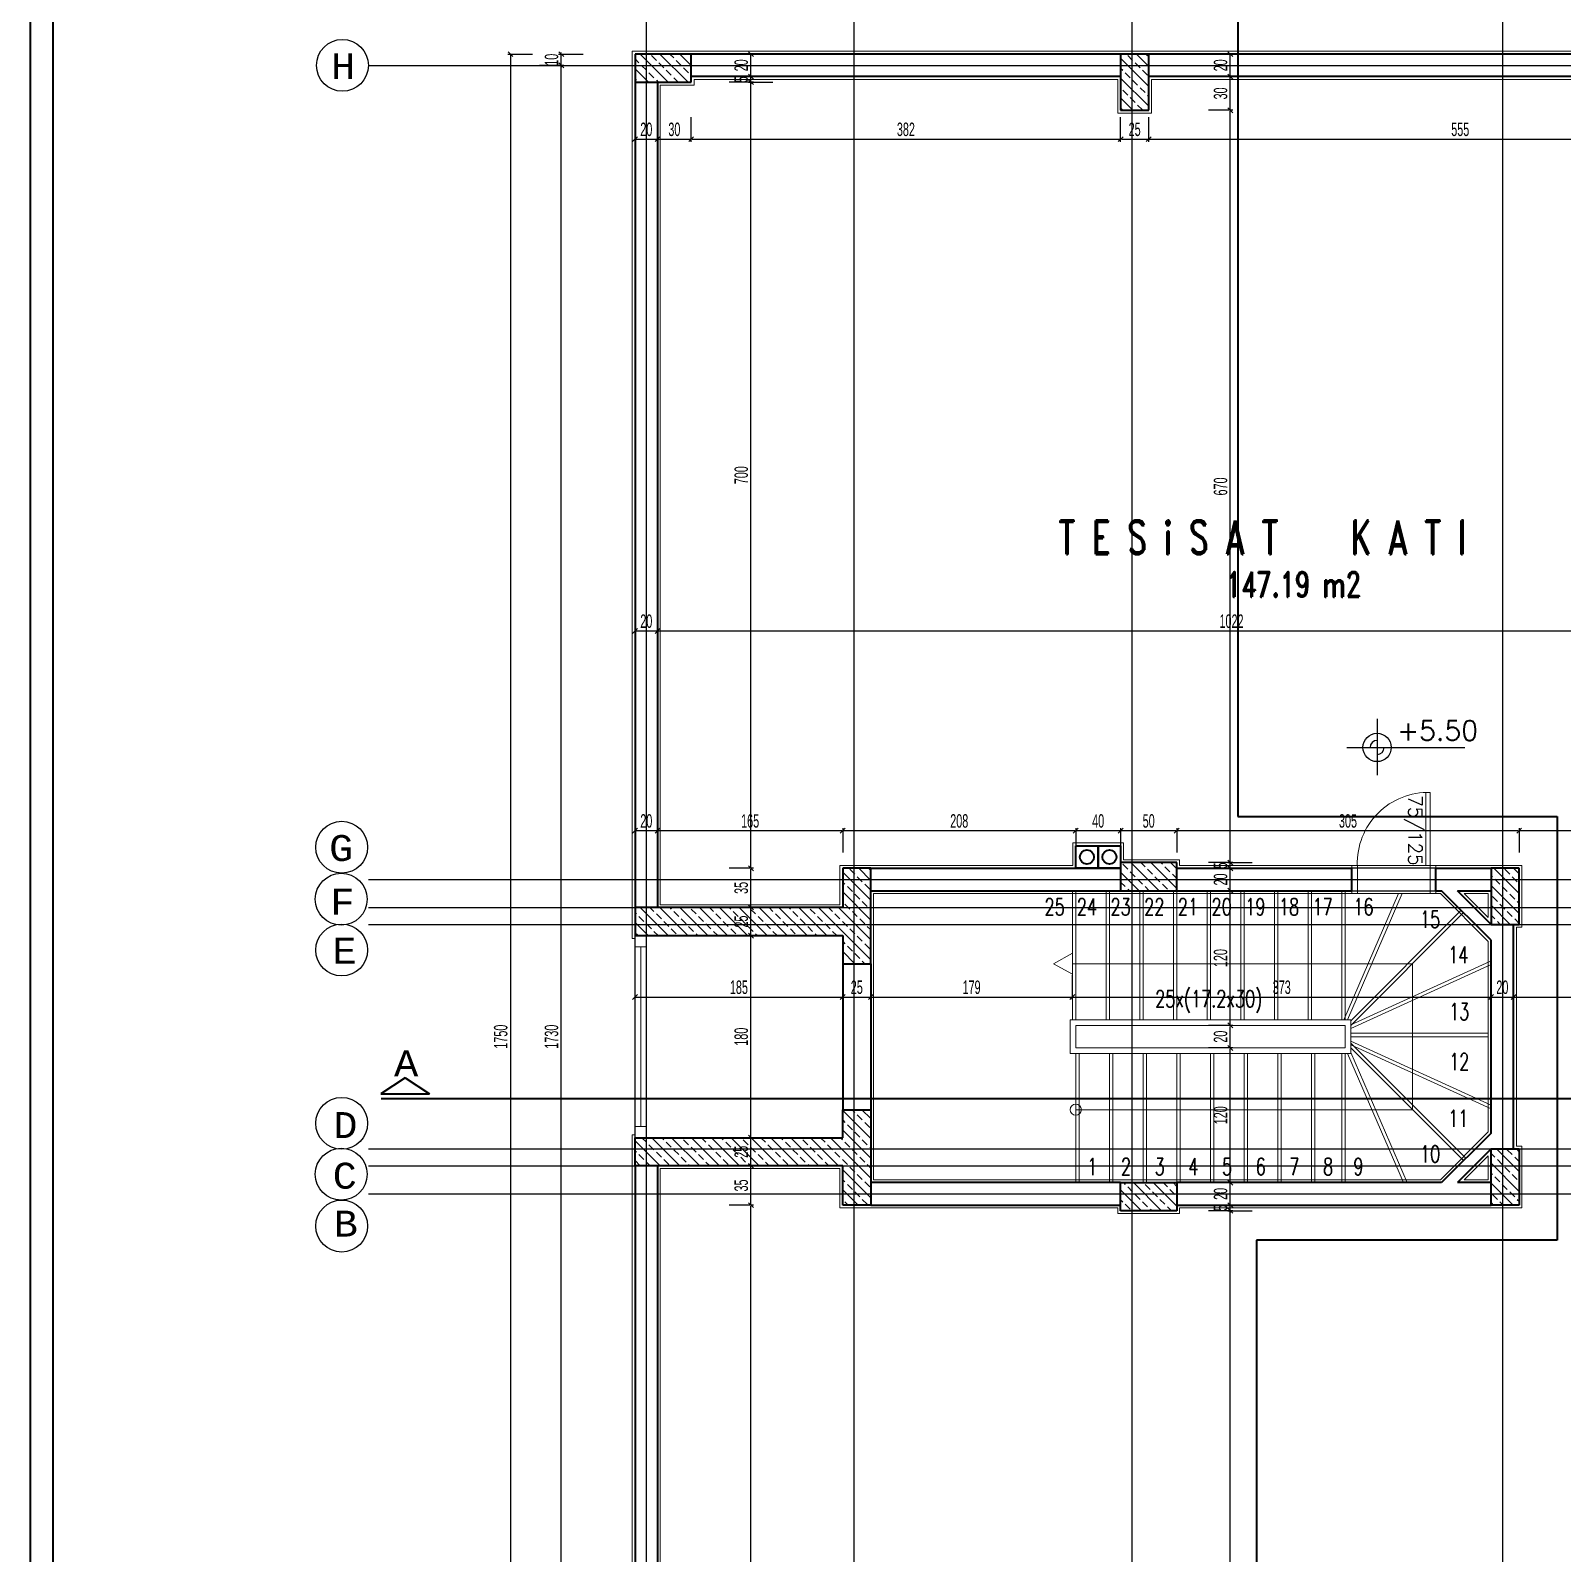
# Model space of a CAD drawing. Header units: inches. Extents: x -7543 to -822, y 102837 to 190349.
# Drawn here: x -832.2209 to -831.948, y 102836.8934 to 102837.1646 of the extents above; entities that cross this region are included whole.
import ezdxf
from ezdxf.enums import TextEntityAlignment as Align

# ---------------------------------------------------------------- set-up
doc = ezdxf.new("R2010")
doc.units = ezdxf.units.IN
doc.header["$MEASUREMENT"] = 0
for name, pattern in [('ACAD_ISO07W100', [3, 0, -3]), ('DASHDOTX2', [2, 1, -0.5, 0, -0.5]), ('DASHED', [19.05, 12.7, -6.35])]:
    doc.linetypes.add(name, pattern=pattern)
doc.layers.get('Defpoints').update_dxf_attribs({"lineweight": 25})
for name, color, linetype, lineweight in [('AKS', 1, 'Continuous', 25), ('ICOL', 55, 'Continuous', 25), ('KESİT', 7, 'Continuous', 40), ('KOLON', 2, 'Continuous', 40), ('SIVA', 150, 'Continuous', 15), ('TARAMA', 8, 'Continuous', 25), ('YAZI', 7, 'Continuous', 25)]:
    doc.layers.add(name, color=color, linetype=linetype, lineweight=lineweight)
for name, color, linetype, lineweight, true_color in [('DUVAR', 7, 'Continuous', 35, 0xfc4642), ('KAPI', 7, 'Continuous', 18, 0xffb360), ('MERDİVEN', 7, 'Continuous', 20, 0x16c244), ('PENCERE', 7, 'Continuous', 18, 0xffb360)]:
    doc.layers.add(name, color=color, linetype=linetype, lineweight=lineweight, true_color=true_color)
doc.styles.add('ISIM', font='monos.ttf', dxfattribs={"width": 1.1, "height": 200})
doc.styles.add('OLCU', font='tromand.shx', dxfattribs={"width": 0.6, "height": 12})
doc.styles.add('st1', font='romandtw.shx', dxfattribs={"width": 0.7, "height": 40})
doc.styles.add('TXTX', font='TXTX')
doc.styles.add('ÖLÇÜ', font='simplex.shx')

# ---------------------------------------------------------------- blocks, each defined once
blk = doc.blocks.new('D')
at = {"layer": 'ICOL'}
for p, q in [((2.8, 2.8), (-2.8, -2.8)), ((0, 3), (0, -25))]:
    blk.add_line(p, q, dxfattribs=at)
blk = doc.blocks.new('E')
at = {"layer": 'ICOL'}
for p, q in [((0, -3), (0, 25)), ((-2.8, -2.8), (2.8, 2.8))]:
    blk.add_line(p, q, dxfattribs=at)

msp = doc.modelspace()

# ---------------------------------------------------------------- linework, layer by layer
at = {"layer": 'AKS', "linetype": 'DASHDOTX2', "ltscale": 10}
for p, q in [((-832.11119, 102837.19993), (-832.11119, 102836.78124)), ((-832.07419, 102837.19993), (-832.07419, 102836.78124)), ((-832.02468, 102837.19993), (-832.02468, 102836.78124)), ((-831.95869, 102837.19993), (-831.95869, 102836.78124)), ((-832.1607, 102837.15843), (-831.83733, 102837.15843)), ((-832.1607, 102837.01343), (-831.83733, 102837.01343)), ((-832.1607, 102837.00843), (-831.83733, 102837.00843)), ((-832.16905, 102837.00692), (-832.16904, 102837.00692)), ((-832.1607, 102837.00543), (-831.83733, 102837.00543)), ((-832.1607, 102836.96543), (-831.83733, 102836.96543)), ((-832.1607, 102836.96243), (-831.83733, 102836.96243)), ((-832.1607, 102836.95743), (-831.83733, 102836.95743))]:
    msp.add_line(p, q, dxfattribs=at)
at = {"layer": 'AKS', "color": 0}
for centre in [(-832.16532, 102837.15843), (-832.16545, 102837.01917), (-832.16554, 102837.00992), (-832.16545, 102837.00086), (-832.16545, 102836.97), (-832.16554, 102836.96094), (-832.16545, 102836.9517)]:
    msp.add_circle(centre, 0.00462, dxfattribs=at)
at = {"layer": 'Defpoints', "color": 6}
for p, q in [((-832.11319, 102837.16043), (-831.90069, 102837.16043)), ((-832.11319, 102836.81043), (-832.11319, 102837.16043))]:
    msp.add_line(p, q, dxfattribs=at)
at = {"layer": 'Defpoints', "color": 3}
for p, q in [((-832.10919, 102837.15543), (-832.10319, 102837.15543)), ((-832.10919, 102837.00843), (-832.10919, 102837.15543)), ((-832.10319, 102837.15543), (-832.10319, 102837.15643)), ((-832.10319, 102837.15643), (-832.02669, 102837.15643)), ((-832.02669, 102837.15643), (-832.02669, 102837.15043)), ((-832.02169, 102837.15043), (-832.02169, 102837.15643)), ((-832.02169, 102837.15643), (-831.91069, 102837.15643)), ((-832.02669, 102837.15043), (-832.02169, 102837.15043)), ((-832.02669, 102837.01943), (-832.03469, 102837.01943)), ((-832.03469, 102837.01943), (-832.03469, 102837.01543)), ((-832.02669, 102837.01643), (-832.02669, 102837.01943)), ((-832.01669, 102837.01643), (-832.02669, 102837.01643)), ((-832.01669, 102837.01543), (-832.01669, 102837.01643)), ((-832.03469, 102837.01543), (-832.07619, 102837.01543)), ((-832.07619, 102837.01543), (-832.07619, 102837.00843)), ((-831.95569, 102837.01543), (-832.01669, 102837.01543)), ((-831.95569, 102837.00543), (-831.95569, 102837.01543)), ((-832.07619, 102837.00843), (-832.10919, 102837.00843)), ((-831.95669, 102836.96543), (-831.95669, 102837.00543)), ((-831.95669, 102837.00543), (-831.95569, 102837.00543)), ((-831.95569, 102836.96543), (-831.95669, 102836.96543)), ((-831.95569, 102836.95543), (-831.95569, 102836.96543)), ((-832.10919, 102836.81543), (-832.10919, 102836.96243)), ((-832.10919, 102836.96243), (-832.07619, 102836.96243)), ((-832.07619, 102836.96243), (-832.07619, 102836.95543)), ((-832.07619, 102836.95543), (-832.02669, 102836.95543)), ((-832.02669, 102836.95543), (-832.02669, 102836.95443)), ((-832.02669, 102836.95443), (-832.01669, 102836.95443)), ((-832.01669, 102836.95443), (-832.01669, 102836.95543)), ((-832.01669, 102836.95543), (-831.95569, 102836.95543))]:
    msp.add_line(p, q, dxfattribs=at)
at = {"layer": 'DUVAR'}
for p, q in [((-832.22086, 102836.66908), (-832.22086, 102837.43546)), ((-832.21686, 102836.66908), (-832.21686, 102837.43546)), ((-832.02669, 102837.16043), (-832.10319, 102837.16043)), ((-831.91069, 102837.16043), (-832.02169, 102837.16043)), ((-832.11319, 102837.15543), (-832.11319, 102837.00843)), ((-832.10919, 102837.15543), (-832.10919, 102837.00843)), ((-832.02669, 102837.15643), (-832.10319, 102837.15643)), ((-831.91069, 102837.15643), (-832.02169, 102837.15643)), ((-832.03469, 102837.01543), (-832.03469, 102837.01943)), ((-832.03469, 102837.01943), (-832.03069, 102837.01943)), ((-832.03069, 102837.01943), (-832.03069, 102837.01543)), ((-832.03069, 102837.01543), (-832.03069, 102837.01943)), ((-832.03069, 102837.01943), (-832.02669, 102837.01943)), ((-832.02669, 102837.01943), (-832.02669, 102837.01543)), ((-832.07119, 102837.01543), (-832.02669, 102837.01543)), ((-832.03869, 102837.01543), (-832.02669, 102837.01543)), ((-832.03069, 102837.01543), (-832.03469, 102837.01543)), ((-832.02669, 102837.01543), (-832.03069, 102837.01543)), ((-832.01669, 102837.01543), (-831.98552, 102837.01543)), ((-831.98552, 102837.01143), (-831.98552, 102837.01543)), ((-831.97052, 102837.01143), (-831.97052, 102837.01543)), ((-831.97052, 102837.01543), (-831.96069, 102837.01543)), ((-832.07119, 102837.01143), (-832.02669, 102837.01143)), ((-832.01669, 102837.01143), (-831.98552, 102837.01143)), ((-831.97052, 102837.01143), (-831.96952, 102837.01143)), ((-831.96069, 102837.0026), (-831.96952, 102837.01143)), ((-831.96669, 102837.01143), (-831.96069, 102837.01143)), ((-831.96069, 102837.00543), (-831.96669, 102837.01143)), ((-831.95669, 102836.96543), (-831.95669, 102837.00543)), ((-831.96069, 102836.96826), (-831.96069, 102837.0026)), ((-832.07619, 102836.99843), (-832.07619, 102836.97243)), ((-832.07119, 102836.99843), (-832.07119, 102836.97243)), ((-831.96069, 102836.96826), (-831.96952, 102836.95943)), ((-831.96069, 102836.96543), (-831.96669, 102836.95943)), ((-832.11319, 102836.96243), (-832.11319, 102836.81543)), ((-832.10919, 102836.96243), (-832.10919, 102836.81543)), ((-832.02669, 102836.95943), (-832.07119, 102836.95943)), ((-831.96952, 102836.95943), (-832.01669, 102836.95943)), ((-831.96069, 102836.95943), (-831.96669, 102836.95943)), ((-832.07119, 102836.95543), (-832.02669, 102836.95543)), ((-832.01669, 102836.95543), (-831.96069, 102836.95543))]:
    msp.add_line(p, q, dxfattribs=at)
for centre in [(-832.03269, 102837.01743), (-832.02869, 102837.01743)]:
    msp.add_circle(centre, 0.00125, dxfattribs=at)
at = {"layer": 'ICOL'}
for p, q in [((-832.13538, 102837.16027), (-832.13538, 102836.81059)), ((-832.12634, 102837.16059), (-832.12634, 102837.16074)), ((-832.12634, 102837.15843), (-832.12634, 102837.16043)), ((-832.09254, 102837.15659), (-832.09254, 102837.16027)), ((-832.00715, 102837.15659), (-832.00715, 102837.16027)), ((-832.12634, 102837.15827), (-832.12634, 102837.15812)), ((-832.12634, 102836.81259), (-832.12634, 102837.15827)), ((-832.09254, 102837.15659), (-832.09254, 102837.15674)), ((-832.09254, 102837.15543), (-832.09254, 102837.15643)), ((-832.09254, 102837.15527), (-832.09254, 102837.15512)), ((-832.09254, 102837.01559), (-832.09254, 102837.15527)), ((-832.00715, 102837.15059), (-832.00715, 102837.15627)), ((-832.00715, 102837.01659), (-832.00715, 102837.15027)), ((-832.11304, 102837.14529), (-832.10935, 102837.14529)), ((-832.10904, 102837.14529), (-832.10335, 102837.14529)), ((-832.10304, 102837.14529), (-832.02685, 102837.14529)), ((-832.02654, 102837.14529), (-832.02185, 102837.14529)), ((-832.02154, 102837.14529), (-831.91085, 102837.14529)), ((-832.11304, 102837.05769), (-832.10935, 102837.05769)), ((-832.10904, 102837.05769), (-831.90485, 102837.05769)), ((-831.981, 102837.04204), (-831.981, 102837.03203)), ((-831.98642, 102837.03694), (-831.96536, 102837.03694)), ((-832.10935, 102837.02211), (-832.11304, 102837.02211)), ((-832.07635, 102837.02211), (-832.10904, 102837.02211)), ((-832.03485, 102837.02211), (-832.07604, 102837.02211)), ((-832.02685, 102837.02211), (-832.03454, 102837.02211)), ((-832.01685, 102837.02211), (-832.02654, 102837.02211)), ((-831.95585, 102837.02211), (-832.01654, 102837.02211)), ((-831.93425, 102837.02211), (-831.95554, 102837.02211)), ((-832.00715, 102837.01659), (-832.00715, 102837.01674)), ((-832.00715, 102837.01543), (-832.00715, 102837.01643)), ((-832.09254, 102837.00859), (-832.09254, 102837.01527)), ((-832.00715, 102837.01527), (-832.00715, 102837.01512)), ((-832.00715, 102837.01159), (-832.00715, 102837.01527)), ((-832.00715, 102836.98759), (-832.00715, 102837.01127)), ((-832.09254, 102837.00359), (-832.09254, 102837.00827)), ((-832.09254, 102836.96759), (-832.09254, 102837.00327)), ((-832.11304, 102836.99249), (-832.07635, 102836.99249)), ((-832.07604, 102836.99249), (-832.07135, 102836.99249)), ((-832.07104, 102836.99249), (-832.03545, 102836.99249)), ((-832.03514, 102836.99249), (-831.96085, 102836.99249)), ((-831.96054, 102836.99249), (-831.95685, 102836.99249)), ((-831.95654, 102836.99249), (-831.93475, 102836.99249)), ((-832.00715, 102836.98359), (-832.00715, 102836.98727)), ((-832.00715, 102836.95959), (-832.00715, 102836.98327)), ((-832.09254, 102836.96259), (-832.09254, 102836.96727)), ((-832.09254, 102836.95559), (-832.09254, 102836.96227)), ((-832.00715, 102836.95559), (-832.00715, 102836.95927)), ((-832.00715, 102836.95559), (-832.00715, 102836.95574)), ((-832.09254, 102836.81559), (-832.09254, 102836.95527)), ((-832.00715, 102836.95443), (-832.00715, 102836.95543)), ((-832.00715, 102836.95427), (-832.00715, 102836.95412)), ((-832.00715, 102836.82059), (-832.00715, 102836.95427))]:
    msp.add_line(p, q, dxfattribs=at)
msp.add_circle((-831.981, 102837.03694), 0.00252, dxfattribs=at)
for start, end in [(90, 180), (270, 0)]:
    msp.add_arc((-831.981, 102837.03694), 0.00126, start, end, dxfattribs=at)
at = {"layer": 'KAPI'}
for p, q in [((-831.97232, 102837.01593), (-831.97232, 102837.02893)), ((-831.97152, 102837.01493), (-831.97152, 102837.02893)), ((-831.98452, 102837.01593), (-831.98552, 102837.01593)), ((-831.98552, 102837.01593), (-831.98552, 102837.01093)), ((-831.97232, 102837.01593), (-831.98452, 102837.01593)), ((-831.98452, 102837.01593), (-831.98452, 102837.01093)), ((-831.97152, 102837.01593), (-831.97232, 102837.01593)), ((-831.97152, 102837.01093), (-831.97152, 102837.01593)), ((-831.97052, 102837.01593), (-831.97152, 102837.01593)), ((-831.97052, 102837.01593), (-831.97052, 102837.01093)), ((-831.98452, 102837.01093), (-831.98552, 102837.01093)), ((-831.98452, 102837.01093), (-831.97152, 102837.01093)), ((-831.97152, 102837.01093), (-831.97052, 102837.01093))]:
    msp.add_line(p, q, dxfattribs=at)
msp.add_arc((-831.97192, 102837.01633), 0.01261, 88.1817, 181.8183, dxfattribs=at)
at = {"layer": 'KESİT', "linetype": 'DASHED'}
for p, q in [((-832.00581, 102837.20874), (-832.00581, 102837.02463)), ((-832.00581, 102837.02463), (-831.9489, 102837.02463)), ((-831.9489, 102837.02463), (-831.9489, 102836.94921)), ((-832.15843, 102836.97443), (-831.94422, 102836.97443)), ((-831.9489, 102836.94921), (-832.00251, 102836.94921)), ((-832.00251, 102836.94921), (-832.00251, 102836.77407))]:
    msp.add_line(p, q, dxfattribs=at)
at = {"layer": 'KESİT'}
for p, q in [((-832.15414, 102836.97811), (-832.15848, 102836.97523)), ((-832.15414, 102836.97811), (-832.1498, 102836.97523)), ((-832.15848, 102836.97523), (-832.1498, 102836.97523))]:
    msp.add_line(p, q, dxfattribs=at)
at = {"layer": 'KOLON'}
for p, q in [((-832.10319, 102837.16043), (-832.11319, 102837.16043)), ((-832.11319, 102837.16043), (-832.11319, 102837.15543)), ((-832.10319, 102837.15543), (-832.10319, 102837.16043)), ((-832.02169, 102837.16043), (-832.02669, 102837.16043)), ((-832.02669, 102837.16043), (-832.02669, 102837.15043)), ((-832.02169, 102837.15043), (-832.02169, 102837.16043)), ((-832.11319, 102837.15543), (-832.10319, 102837.15543)), ((-832.02669, 102837.15043), (-832.02169, 102837.15043)), ((-832.02669, 102837.01643), (-832.02669, 102837.01143)), ((-832.01669, 102837.01643), (-832.02669, 102837.01643)), ((-832.01669, 102837.01143), (-832.01669, 102837.01643)), ((-832.07119, 102837.01543), (-832.07619, 102837.01543)), ((-832.07619, 102837.01543), (-832.07619, 102837.00843)), ((-832.07119, 102837.00843), (-832.07119, 102837.01543)), ((-831.95569, 102837.01543), (-831.96069, 102837.01543)), ((-831.96069, 102837.01543), (-831.96069, 102837.00543)), ((-831.95569, 102837.00543), (-831.95569, 102837.01543)), ((-832.02669, 102837.01143), (-832.01669, 102837.01143)), ((-832.07619, 102837.00843), (-832.11319, 102837.00843)), ((-832.11319, 102837.00843), (-832.11319, 102837.00343)), ((-832.07119, 102837.00443), (-832.07119, 102837.00843)), ((-831.96069, 102837.00543), (-831.95569, 102837.00543)), ((-832.11319, 102837.00343), (-832.07619, 102837.00343)), ((-832.07619, 102837.00343), (-832.07619, 102836.99843)), ((-832.07119, 102836.99843), (-832.07119, 102837.00443)), ((-832.07619, 102836.99843), (-832.07119, 102836.99843)), ((-832.07619, 102836.96743), (-832.07619, 102836.97243)), ((-832.07619, 102836.97243), (-832.07119, 102836.97243)), ((-832.07119, 102836.97243), (-832.07119, 102836.96643)), ((-832.11319, 102836.96743), (-832.07619, 102836.96743)), ((-832.11319, 102836.96243), (-832.11319, 102836.96743)), ((-832.07119, 102836.96643), (-832.07119, 102836.96243)), ((-831.96069, 102836.95543), (-831.96069, 102836.96543)), ((-831.96069, 102836.96543), (-831.95569, 102836.96543)), ((-831.95569, 102836.96543), (-831.95569, 102836.95543)), ((-832.07619, 102836.96243), (-832.11319, 102836.96243)), ((-832.07619, 102836.95543), (-832.07619, 102836.96243)), ((-832.07119, 102836.96243), (-832.07119, 102836.95543)), ((-832.02669, 102836.95443), (-832.02669, 102836.95943)), ((-832.02669, 102836.95943), (-832.01669, 102836.95943)), ((-832.01669, 102836.95943), (-832.01669, 102836.95443)), ((-832.07119, 102836.95543), (-832.07619, 102836.95543)), ((-832.01669, 102836.95443), (-832.02669, 102836.95443)), ((-831.95569, 102836.95543), (-831.96069, 102836.95543))]:
    msp.add_line(p, q, dxfattribs=at)
at = {"layer": 'MERDİVEN'}
for p, q in [((-832.03529, 102836.98843), (-832.03529, 102837.01143)), ((-832.02929, 102836.98843), (-832.02929, 102837.01143)), ((-832.02329, 102836.98843), (-832.02329, 102837.01143)), ((-832.01729, 102836.98843), (-832.01729, 102837.01143)), ((-832.01129, 102836.98843), (-832.01129, 102837.01143)), ((-832.00529, 102836.98843), (-832.00529, 102837.01143)), ((-831.99929, 102836.98843), (-831.99929, 102837.01143)), ((-831.99329, 102836.98843), (-831.99329, 102837.01143)), ((-831.98729, 102836.98843), (-831.98729, 102837.01143)), ((-831.98691, 102836.98843), (-831.97717, 102837.01093)), ((-831.98569, 102836.98828), (-831.96603, 102837.00794)), ((-832.03865, 102836.99843), (-832.03529, 102837.00032)), ((-832.03529, 102837.00032), (-832.03529, 102836.99654)), ((-832.03865, 102836.99843), (-832.03529, 102836.99654)), ((-831.97469, 102836.99843), (-832.03529, 102836.99843)), ((-831.98569, 102836.98755), (-831.96094, 102836.99882)), ((-831.97469, 102836.97243), (-831.97469, 102836.99843)), ((-832.03569, 102836.98843), (-832.03569, 102836.98243)), ((-832.03569, 102836.98243), (-832.03569, 102836.98843)), ((-832.03569, 102836.98243), (-832.03569, 102836.98843)), ((-831.98569, 102836.98843), (-832.03569, 102836.98843)), ((-832.03569, 102836.98843), (-832.03569, 102836.98243)), ((-831.98669, 102836.98843), (-832.03469, 102836.98843)), ((-831.98669, 102836.98843), (-832.03469, 102836.98843)), ((-831.98669, 102836.98843), (-832.03469, 102836.98843)), ((-831.98569, 102836.98243), (-831.98569, 102836.98843)), ((-831.98569, 102836.98843), (-831.98569, 102836.98243)), ((-831.98569, 102836.98843), (-831.98569, 102836.98243)), ((-831.98569, 102836.98243), (-831.98569, 102836.98843)), ((-832.03469, 102836.98743), (-832.03469, 102836.98343)), ((-832.03469, 102836.98343), (-832.03469, 102836.98743)), ((-832.03469, 102836.98343), (-832.03469, 102836.98743)), ((-831.98669, 102836.98743), (-832.03469, 102836.98743)), ((-832.03469, 102836.98743), (-832.03469, 102836.98343)), ((-831.98769, 102836.98743), (-832.03369, 102836.98743)), ((-831.98769, 102836.98743), (-832.03369, 102836.98743)), ((-831.98769, 102836.98743), (-832.03369, 102836.98743)), ((-831.98669, 102836.98343), (-831.98669, 102836.98743)), ((-831.98669, 102836.98743), (-831.98669, 102836.98343)), ((-831.98669, 102836.98743), (-831.98669, 102836.98343)), ((-831.98669, 102836.98343), (-831.98669, 102836.98743)), ((-831.98569, 102836.98603), (-831.96119, 102836.98603)), ((-831.98669, 102836.98343), (-832.03469, 102836.98343)), ((-831.98769, 102836.98343), (-832.03369, 102836.98343)), ((-831.98769, 102836.98343), (-832.03369, 102836.98343)), ((-831.98769, 102836.98343), (-832.03369, 102836.98343)), ((-831.98569, 102836.98463), (-831.96069, 102836.97325)), ((-831.98569, 102836.98428), (-831.96518, 102836.96377)), ((-831.98626, 102836.98243), (-832.03569, 102836.98243)), ((-831.98669, 102836.98243), (-832.03469, 102836.98243)), ((-831.98669, 102836.98243), (-832.03469, 102836.98243)), ((-831.98669, 102836.98243), (-832.03469, 102836.98243)), ((-832.03409, 102836.98243), (-832.03409, 102836.95943)), ((-832.02809, 102836.98243), (-832.02809, 102836.95943)), ((-832.02209, 102836.98243), (-832.02209, 102836.95943)), ((-832.01609, 102836.98243), (-832.01609, 102836.95943)), ((-832.01009, 102836.98243), (-832.01009, 102836.95943)), ((-832.00409, 102836.98243), (-832.00409, 102836.95943)), ((-831.99809, 102836.98243), (-831.99809, 102836.95943)), ((-831.99209, 102836.98243), (-831.99209, 102836.95943)), ((-831.98669, 102836.98243), (-831.98669, 102836.95943)), ((-831.98569, 102836.98243), (-831.98626, 102836.98243)), ((-831.98569, 102836.98263), (-831.97565, 102836.95943)), ((-831.97469, 102836.97243), (-832.03469, 102836.97243))]:
    msp.add_line(p, q, dxfattribs=at)
at = {"layer": 'MERDİVEN', "linetype": 'ACAD_ISO07W100'}
for p, q in [((-832.03469, 102836.98843), (-832.03469, 102837.01143)), ((-832.02869, 102836.98843), (-832.02869, 102837.01143)), ((-832.02269, 102836.98843), (-832.02269, 102837.01143)), ((-832.01669, 102836.98843), (-832.01669, 102837.01143)), ((-832.01069, 102836.98843), (-832.01069, 102837.01143)), ((-832.00469, 102836.98843), (-832.00469, 102837.01143)), ((-831.99869, 102836.98843), (-831.99869, 102837.01143)), ((-831.99269, 102836.98843), (-831.99269, 102837.01143)), ((-831.98669, 102836.98843), (-831.98669, 102837.01143)), ((-831.98626, 102836.98843), (-831.97652, 102837.01093)), ((-831.98569, 102836.98743), (-831.96561, 102837.00752)), ((-831.98569, 102836.98689), (-831.96069, 102836.99827)), ((-831.98569, 102836.98543), (-831.96119, 102836.98543)), ((-831.98569, 102836.98398), (-831.96069, 102836.97259)), ((-831.98569, 102836.98343), (-831.96561, 102836.96335)), ((-832.03469, 102836.98243), (-832.03469, 102836.95943)), ((-832.02869, 102836.98243), (-832.02869, 102836.95943)), ((-832.02269, 102836.98243), (-832.02269, 102836.95943)), ((-832.01669, 102836.98243), (-832.01669, 102836.95943)), ((-832.01069, 102836.98243), (-832.01069, 102836.95943)), ((-832.00469, 102836.98243), (-832.00469, 102836.95943)), ((-831.99869, 102836.98243), (-831.99869, 102836.95943)), ((-831.99269, 102836.98243), (-831.99269, 102836.95943)), ((-831.98729, 102836.98243), (-831.98729, 102836.95943)), ((-831.98626, 102836.98243), (-831.9763, 102836.95943))]:
    msp.add_line(p, q, dxfattribs=at)
at = {"layer": 'MERDİVEN'}
msp.add_circle((-832.03469, 102836.97243), 0.001, dxfattribs=at)
at = {"layer": 'PENCERE'}
for p, q in [((-832.11319, 102837.00343), (-832.11319, 102836.96743)), ((-832.11119, 102837.00343), (-832.11119, 102836.96743)), ((-832.11119, 102837.00143), (-832.11319, 102837.00143)), ((-832.11219, 102837.00143), (-832.11219, 102836.96943)), ((-832.11119, 102836.96943), (-832.11319, 102836.96943))]:
    msp.add_line(p, q, dxfattribs=at)
at = {"layer": 'SIVA'}
for p, q in [((-832.11369, 102837.16093), (-832.11369, 102837.00293)), ((-831.90019, 102837.16093), (-832.11369, 102837.16093)), ((-832.10869, 102837.15493), (-832.10869, 102837.00893)), ((-832.10869, 102837.15493), (-832.10269, 102837.15493)), ((-832.02719, 102837.15593), (-832.10269, 102837.15593)), ((-832.10269, 102837.15593), (-832.10269, 102837.15493)), ((-832.02719, 102837.15593), (-832.02719, 102837.14993)), ((-831.91119, 102837.15593), (-832.02119, 102837.15593)), ((-832.02119, 102837.15593), (-832.02119, 102837.14993)), ((-832.02719, 102837.14993), (-832.02119, 102837.14993)), ((-832.02619, 102837.01993), (-832.03519, 102837.01993)), ((-832.03519, 102837.01593), (-832.03519, 102837.01993)), ((-832.02619, 102837.01693), (-832.02619, 102837.01993)), ((-832.07069, 102837.01593), (-832.07669, 102837.01593)), ((-832.07669, 102837.00893), (-832.07669, 102837.01593)), ((-832.03519, 102837.01593), (-832.07669, 102837.01593)), ((-832.01619, 102837.01693), (-832.02619, 102837.01693)), ((-832.01619, 102837.01593), (-832.01619, 102837.01693)), ((-831.98552, 102837.01593), (-832.01619, 102837.01593)), ((-831.98552, 102837.01543), (-831.98552, 102837.01593)), ((-831.96019, 102837.01593), (-831.97052, 102837.01593)), ((-831.97052, 102837.01543), (-831.97052, 102837.01593)), ((-831.95519, 102837.01593), (-831.96119, 102837.01593)), ((-831.95519, 102837.00493), (-831.95519, 102837.01593)), ((-832.07069, 102836.95993), (-832.07069, 102837.01093)), ((-832.07069, 102837.01093), (-832.02619, 102837.01093)), ((-832.02719, 102837.01093), (-832.01619, 102837.01093)), ((-832.01719, 102837.01093), (-831.98552, 102837.01093)), ((-831.98552, 102837.01143), (-831.98552, 102837.01093)), ((-831.97052, 102837.01143), (-831.97052, 102837.01093)), ((-831.97052, 102837.01093), (-831.96973, 102837.01093)), ((-831.96119, 102837.0024), (-831.96973, 102837.01093)), ((-831.96549, 102837.01093), (-831.96119, 102837.01093)), ((-831.96119, 102837.00664), (-831.96549, 102837.01093)), ((-831.96119, 102837.01093), (-831.96119, 102837.00664)), ((-832.10869, 102837.00893), (-832.07669, 102837.00893)), ((-831.95619, 102837.00493), (-831.95519, 102837.00493)), ((-831.95619, 102836.96593), (-831.95619, 102837.00493)), ((-832.11369, 102837.00293), (-832.11319, 102837.00293)), ((-831.96119, 102837.0024), (-831.96119, 102836.96847)), ((-832.11369, 102836.96793), (-832.11319, 102836.96793)), ((-832.11369, 102836.80993), (-832.11369, 102836.96793)), ((-831.96119, 102836.96847), (-831.96973, 102836.95993)), ((-831.96119, 102836.96422), (-831.96549, 102836.95993)), ((-831.96119, 102836.96422), (-831.96119, 102836.95993)), ((-831.95519, 102836.96593), (-831.95619, 102836.96593)), ((-831.95519, 102836.95493), (-831.95519, 102836.96593)), ((-832.10869, 102836.96193), (-832.10869, 102836.81593)), ((-832.07669, 102836.96193), (-832.10869, 102836.96193)), ((-832.07669, 102836.96193), (-832.07669, 102836.95493)), ((-832.02619, 102836.95993), (-832.07069, 102836.95993)), ((-831.96973, 102836.95993), (-832.02737, 102836.95993)), ((-831.96119, 102836.95993), (-831.96549, 102836.95993)), ((-832.07069, 102836.95493), (-832.07669, 102836.95493)), ((-832.07169, 102836.95493), (-832.02719, 102836.95493)), ((-832.02719, 102836.95393), (-832.02719, 102836.95493)), ((-832.01619, 102836.95393), (-832.02719, 102836.95393)), ((-832.01619, 102836.95493), (-831.96019, 102836.95493)), ((-832.01619, 102836.95493), (-832.01619, 102836.95393)), ((-831.96119, 102836.95493), (-831.95519, 102836.95493))]:
    msp.add_line(p, q, dxfattribs=at)
at = {"layer": 'TARAMA'}
for p, q in [((-832.11228, 102837.16043), (-832.10728, 102837.15543)), ((-832.10875, 102837.16043), (-832.10375, 102837.15543)), ((-832.10698, 102837.16043), (-832.1063, 102837.15976)), ((-832.10521, 102837.16043), (-832.10319, 102837.15841)), ((-832.10344, 102837.16043), (-832.10321, 102837.1602)), ((-832.02389, 102837.16043), (-832.02169, 102837.15823)), ((-832.02213, 102837.16043), (-832.02169, 102837.16)), ((-832.11319, 102837.15957), (-832.11249, 102837.15887)), ((-832.11319, 102837.15781), (-832.11082, 102837.15543)), ((-832.11205, 102837.15843), (-832.11117, 102837.15755)), ((-832.11028, 102837.1602), (-832.1094, 102837.15931)), ((-832.10896, 102837.15887), (-832.10807, 102837.15799)), ((-832.10763, 102837.15755), (-832.10675, 102837.15666)), ((-832.10586, 102837.15931), (-832.10498, 102837.15843)), ((-832.10454, 102837.15799), (-832.10365, 102837.1571)), ((-832.02669, 102837.15969), (-832.02169, 102837.15469)), ((-832.02669, 102837.15793), (-832.02631, 102837.15755)), ((-832.02543, 102837.1602), (-832.02455, 102837.15931)), ((-832.0241, 102837.15887), (-832.02322, 102837.15799)), ((-832.02278, 102837.15755), (-832.02189, 102837.15666)), ((-832.11319, 102837.15604), (-832.11293, 102837.15578)), ((-832.11072, 102837.1571), (-832.10984, 102837.15622)), ((-832.1094, 102837.15578), (-832.10905, 102837.15543)), ((-832.1063, 102837.15622), (-832.10551, 102837.15543)), ((-832.10321, 102837.15666), (-832.10319, 102837.15664)), ((-832.02669, 102837.15616), (-832.02169, 102837.15116)), ((-832.02587, 102837.1571), (-832.02499, 102837.15622)), ((-832.02455, 102837.15578), (-832.02366, 102837.15489)), ((-832.02669, 102837.15262), (-832.0245, 102837.15043)), ((-832.02631, 102837.15401), (-832.02543, 102837.15313)), ((-832.02499, 102837.15269), (-832.0241, 102837.1518)), ((-832.02322, 102837.15445), (-832.02234, 102837.15357)), ((-832.02189, 102837.15313), (-832.02169, 102837.15293)), ((-832.02669, 102837.15085), (-832.02627, 102837.15043)), ((-832.02366, 102837.15136), (-832.02278, 102837.15048)), ((-832.02631, 102837.01613), (-832.02543, 102837.01524)), ((-832.02485, 102837.01643), (-832.01985, 102837.01143)), ((-832.02308, 102837.01643), (-832.02234, 102837.01568)), ((-832.02132, 102837.01643), (-832.01669, 102837.01181)), ((-832.01955, 102837.01643), (-832.01924, 102837.01613)), ((-832.0188, 102837.01568), (-832.01792, 102837.0148)), ((-832.01778, 102837.01643), (-832.01669, 102837.01534)), ((-832.07619, 102837.01474), (-832.07119, 102837.00974)), ((-832.07619, 102837.01297), (-832.07581, 102837.01259)), ((-832.07493, 102837.01524), (-832.07404, 102837.01436)), ((-832.0736, 102837.01392), (-832.07272, 102837.01303)), ((-832.07335, 102837.01543), (-832.07119, 102837.01327)), ((-832.07158, 102837.01543), (-832.07119, 102837.01504)), ((-832.02669, 102837.01474), (-832.02339, 102837.01143)), ((-832.02669, 102837.01297), (-832.02587, 102837.01215)), ((-832.02499, 102837.0148), (-832.0241, 102837.01392)), ((-832.02366, 102837.01347), (-832.02278, 102837.01259)), ((-832.02189, 102837.01524), (-832.02101, 102837.01436)), ((-832.02057, 102837.01392), (-832.01968, 102837.01303)), ((-832.01747, 102837.01436), (-832.01669, 102837.01358)), ((-831.96069, 102837.01414), (-831.96046, 102837.01392)), ((-831.96021, 102837.01543), (-831.95569, 102837.01091)), ((-831.96002, 102837.01347), (-831.95914, 102837.01259)), ((-831.95825, 102837.01524), (-831.95737, 102837.01436)), ((-831.95693, 102837.01392), (-831.95604, 102837.01303)), ((-831.95668, 102837.01543), (-831.95569, 102837.01445)), ((-832.07619, 102837.0112), (-832.07119, 102837.0062)), ((-832.07537, 102837.01215), (-832.07448, 102837.01126)), ((-832.07404, 102837.01082), (-832.07316, 102837.00994)), ((-832.07228, 102837.01259), (-832.07139, 102837.01171)), ((-832.02543, 102837.01171), (-832.02515, 102837.01143)), ((-832.02234, 102837.01215), (-832.02162, 102837.01143)), ((-832.01924, 102837.01259), (-832.01836, 102837.01171)), ((-831.96069, 102837.01238), (-831.95569, 102837.00738)), ((-831.96046, 102837.01038), (-831.95958, 102837.0095)), ((-831.9587, 102837.01215), (-831.95781, 102837.01126)), ((-831.95737, 102837.01082), (-831.95649, 102837.00994)), ((-832.11319, 102837.00754), (-832.11293, 102837.00729)), ((-832.11231, 102837.00843), (-832.10731, 102837.00343)), ((-832.11054, 102837.00843), (-832.10984, 102837.00773)), ((-832.10877, 102837.00843), (-832.10377, 102837.00343)), ((-832.10701, 102837.00843), (-832.10675, 102837.00817)), ((-832.1063, 102837.00773), (-832.10542, 102837.00684)), ((-832.10524, 102837.00843), (-832.10024, 102837.00343)), ((-832.10321, 102837.00817), (-832.10233, 102837.00729)), ((-832.1017, 102837.00843), (-832.0967, 102837.00343)), ((-832.09994, 102837.00843), (-832.09923, 102837.00773)), ((-832.09817, 102837.00843), (-832.09317, 102837.00343)), ((-832.0964, 102837.00843), (-832.09614, 102837.00817)), ((-832.0957, 102837.00773), (-832.09481, 102837.00684)), ((-832.09463, 102837.00843), (-832.08963, 102837.00343)), ((-832.0926, 102837.00817), (-832.09172, 102837.00729)), ((-832.0911, 102837.00843), (-832.0861, 102837.00343)), ((-832.08933, 102837.00843), (-832.08863, 102837.00773)), ((-832.08756, 102837.00843), (-832.08256, 102837.00343)), ((-832.08579, 102837.00843), (-832.08553, 102837.00817)), ((-832.08509, 102837.00773), (-832.08421, 102837.00684)), ((-832.08403, 102837.00843), (-832.07903, 102837.00343)), ((-832.082, 102837.00817), (-832.08111, 102837.00729)), ((-832.08049, 102837.00843), (-832.07119, 102836.99913)), ((-832.07872, 102837.00843), (-832.07802, 102837.00773)), ((-832.07696, 102837.00843), (-832.07119, 102837.00267)), ((-832.07581, 102837.00905), (-832.07493, 102837.00817)), ((-832.07448, 102837.00773), (-832.0736, 102837.00684)), ((-832.07272, 102837.0095), (-832.07183, 102837.00861)), ((-832.07139, 102837.00817), (-832.07119, 102837.00797)), ((-831.96069, 102837.00884), (-831.95728, 102837.00543)), ((-831.95914, 102837.00905), (-831.95825, 102837.00817)), ((-831.95781, 102837.00773), (-831.95693, 102837.00684)), ((-831.95604, 102837.0095), (-831.95569, 102837.00914)), ((-832.11319, 102837.00578), (-832.11085, 102837.00343)), ((-832.11249, 102837.00684), (-832.11161, 102837.00596)), ((-832.11117, 102837.00552), (-832.11028, 102837.00463)), ((-832.1094, 102837.00729), (-832.10851, 102837.0064)), ((-832.10807, 102837.00596), (-832.10719, 102837.00508)), ((-832.10498, 102837.0064), (-832.10409, 102837.00552)), ((-832.10365, 102837.00508), (-832.10277, 102837.00419)), ((-832.10189, 102837.00684), (-832.101, 102837.00596)), ((-832.10056, 102837.00552), (-832.09968, 102837.00463)), ((-832.09879, 102837.00729), (-832.09791, 102837.0064)), ((-832.09747, 102837.00596), (-832.09658, 102837.00508)), ((-832.09437, 102837.0064), (-832.09349, 102837.00552)), ((-832.09305, 102837.00508), (-832.09216, 102837.00419)), ((-832.09128, 102837.00684), (-832.09039, 102837.00596)), ((-832.08995, 102837.00552), (-832.08907, 102837.00463)), ((-832.08819, 102837.00729), (-832.0873, 102837.0064)), ((-832.08686, 102837.00596), (-832.08598, 102837.00508)), ((-832.08377, 102837.0064), (-832.08288, 102837.00552)), ((-832.08244, 102837.00508), (-832.08156, 102837.00419)), ((-832.08067, 102837.00684), (-832.07979, 102837.00596)), ((-832.07935, 102837.00552), (-832.07846, 102837.00463)), ((-832.07758, 102837.00729), (-832.07669, 102837.0064)), ((-832.07625, 102837.00596), (-832.07537, 102837.00508)), ((-832.07316, 102837.0064), (-832.07228, 102837.00552)), ((-832.07183, 102837.00508), (-832.07119, 102837.00444)), ((-831.96069, 102837.00707), (-831.96002, 102837.0064)), ((-831.95958, 102837.00596), (-831.95905, 102837.00543)), ((-831.95649, 102837.0064), (-831.95569, 102837.00561)), ((-832.11293, 102837.00375), (-832.11261, 102837.00343)), ((-832.10984, 102837.00419), (-832.10908, 102837.00343)), ((-832.10675, 102837.00463), (-832.10586, 102837.00375)), ((-832.10233, 102837.00375), (-832.10201, 102837.00343)), ((-832.09923, 102837.00419), (-832.09847, 102837.00343)), ((-832.09614, 102837.00463), (-832.09526, 102837.00375)), ((-832.09172, 102837.00375), (-832.0914, 102837.00343)), ((-832.08863, 102837.00419), (-832.08787, 102837.00343)), ((-832.08553, 102837.00463), (-832.08465, 102837.00375)), ((-832.08111, 102837.00375), (-832.08079, 102837.00343)), ((-832.07802, 102837.00419), (-832.07726, 102837.00343)), ((-832.07619, 102837.00236), (-832.07581, 102837.00198)), ((-832.07493, 102837.00463), (-832.07404, 102837.00375)), ((-832.0736, 102837.00331), (-832.07272, 102837.00243)), ((-832.07228, 102837.00198), (-832.07139, 102837.0011)), ((-832.07619, 102837.0006), (-832.07403, 102836.99843)), ((-832.07537, 102837.00154), (-832.07448, 102837.00066)), ((-832.07404, 102837.00022), (-832.07316, 102836.99933)), ((-832.07581, 102836.99845), (-832.07579, 102836.99843)), ((-832.07272, 102836.99889), (-832.07226, 102836.99843)), ((-832.07619, 102836.97231), (-832.07119, 102836.96731)), ((-832.07454, 102836.97243), (-832.07404, 102836.97193)), ((-832.07277, 102836.97243), (-832.07119, 102836.97085)), ((-832.07619, 102836.97054), (-832.07581, 102836.97016)), ((-832.07537, 102836.96972), (-832.07448, 102836.96884)), ((-832.0736, 102836.97149), (-832.07272, 102836.97061)), ((-832.07228, 102836.97016), (-832.07139, 102836.96928)), ((-832.11319, 102836.96689), (-832.10874, 102836.96243)), ((-832.11197, 102836.96743), (-832.11117, 102836.96663)), ((-832.1102, 102836.96743), (-832.1052, 102836.96243)), ((-832.10843, 102836.96743), (-832.10807, 102836.96707)), ((-832.10763, 102836.96663), (-832.10675, 102836.96574)), ((-832.10667, 102836.96743), (-832.10167, 102836.96243)), ((-832.10454, 102836.96707), (-832.10365, 102836.96619)), ((-832.10313, 102836.96743), (-832.09813, 102836.96243)), ((-832.10136, 102836.96743), (-832.10056, 102836.96663)), ((-832.09959, 102836.96743), (-832.09459, 102836.96243)), ((-832.09783, 102836.96743), (-832.09747, 102836.96707)), ((-832.09702, 102836.96663), (-832.09614, 102836.96574)), ((-832.09606, 102836.96743), (-832.09106, 102836.96243)), ((-832.09393, 102836.96707), (-832.09305, 102836.96619)), ((-832.09252, 102836.96743), (-832.08752, 102836.96243)), ((-832.09076, 102836.96743), (-832.08995, 102836.96663)), ((-832.08899, 102836.96743), (-832.08399, 102836.96243)), ((-832.08722, 102836.96743), (-832.08686, 102836.96707)), ((-832.08642, 102836.96663), (-832.08553, 102836.96574)), ((-832.08545, 102836.96743), (-832.08045, 102836.96243)), ((-832.08332, 102836.96707), (-832.08244, 102836.96619)), ((-832.08192, 102836.96743), (-832.07692, 102836.96243)), ((-832.08015, 102836.96743), (-832.07935, 102836.96663)), ((-832.07838, 102836.96743), (-832.07119, 102836.96024)), ((-832.07661, 102836.96743), (-832.07625, 102836.96707)), ((-832.07619, 102836.96878), (-832.07119, 102836.96378)), ((-832.07581, 102836.96663), (-832.07493, 102836.96574)), ((-832.07404, 102836.9684), (-832.07316, 102836.96751)), ((-832.07272, 102836.96707), (-832.07183, 102836.96619)), ((-832.11319, 102836.96512), (-832.11293, 102836.96486)), ((-832.11249, 102836.96442), (-832.11161, 102836.96353)), ((-832.11072, 102836.96619), (-832.10984, 102836.9653)), ((-832.1094, 102836.96486), (-832.10851, 102836.96398)), ((-832.1063, 102836.9653), (-832.10542, 102836.96442)), ((-832.10498, 102836.96398), (-832.10409, 102836.96309)), ((-832.10321, 102836.96574), (-832.10233, 102836.96486)), ((-832.10189, 102836.96442), (-832.101, 102836.96353)), ((-832.10012, 102836.96619), (-832.09923, 102836.9653)), ((-832.09879, 102836.96486), (-832.09791, 102836.96398)), ((-832.0957, 102836.9653), (-832.09481, 102836.96442)), ((-832.09437, 102836.96398), (-832.09349, 102836.96309)), ((-832.0926, 102836.96574), (-832.09172, 102836.96486)), ((-832.09128, 102836.96442), (-832.09039, 102836.96353)), ((-832.08951, 102836.96619), (-832.08863, 102836.9653)), ((-832.08819, 102836.96486), (-832.0873, 102836.96398)), ((-832.08509, 102836.9653), (-832.08421, 102836.96442)), ((-832.08377, 102836.96398), (-832.08288, 102836.96309)), ((-832.082, 102836.96574), (-832.08111, 102836.96486)), ((-832.08067, 102836.96442), (-832.07979, 102836.96353)), ((-832.0789, 102836.96619), (-832.07802, 102836.9653)), ((-832.07758, 102836.96486), (-832.07669, 102836.96398)), ((-832.07448, 102836.9653), (-832.0736, 102836.96442)), ((-832.07316, 102836.96398), (-832.07228, 102836.96309)), ((-832.07139, 102836.96574), (-832.07119, 102836.96554)), ((-831.96069, 102836.96465), (-831.96002, 102836.96398)), ((-831.95971, 102836.96543), (-831.95569, 102836.96141)), ((-831.95781, 102836.9653), (-831.95693, 102836.96442)), ((-831.95649, 102836.96398), (-831.95569, 102836.96318)), ((-831.95617, 102836.96543), (-831.95569, 102836.96495)), ((-832.11319, 102836.96335), (-832.11227, 102836.96243)), ((-832.11117, 102836.96309), (-832.1105, 102836.96243)), ((-832.10807, 102836.96353), (-832.10719, 102836.96265)), ((-832.10365, 102836.96265), (-832.10343, 102836.96243)), ((-832.10056, 102836.96309), (-832.0999, 102836.96243)), ((-832.09747, 102836.96353), (-832.09658, 102836.96265)), ((-832.09305, 102836.96265), (-832.09283, 102836.96243)), ((-832.08995, 102836.96309), (-832.08929, 102836.96243)), ((-832.08686, 102836.96353), (-832.08598, 102836.96265)), ((-832.08244, 102836.96265), (-832.08222, 102836.96243)), ((-832.07935, 102836.96309), (-832.07868, 102836.96243)), ((-832.07625, 102836.96353), (-832.07537, 102836.96265)), ((-832.07619, 102836.96171), (-832.07119, 102836.95671)), ((-832.07493, 102836.96221), (-832.07404, 102836.96132)), ((-832.07183, 102836.96265), (-832.07119, 102836.96201)), ((-831.96069, 102836.96288), (-831.95569, 102836.95788)), ((-831.96069, 102836.96111), (-831.96046, 102836.96088)), ((-831.95958, 102836.96353), (-831.9587, 102836.96265)), ((-831.95825, 102836.96221), (-831.95737, 102836.96132)), ((-832.07619, 102836.95994), (-832.07581, 102836.95956)), ((-832.07537, 102836.95911), (-832.07448, 102836.95823)), ((-832.0736, 102836.96088), (-832.07272, 102836.96)), ((-832.07228, 102836.95956), (-832.07139, 102836.95867)), ((-832.02619, 102836.95943), (-832.02587, 102836.95911)), ((-832.02543, 102836.95867), (-832.02455, 102836.95779)), ((-832.02442, 102836.95943), (-832.01942, 102836.95443)), ((-832.02234, 102836.95911), (-832.02145, 102836.95823)), ((-832.02088, 102836.95943), (-832.01669, 102836.95524)), ((-832.01912, 102836.95943), (-832.01836, 102836.95867)), ((-832.01735, 102836.95943), (-832.01669, 102836.95877)), ((-831.96069, 102836.95934), (-831.95678, 102836.95543)), ((-831.96002, 102836.96044), (-831.95914, 102836.95956)), ((-831.9587, 102836.95911), (-831.95781, 102836.95823)), ((-831.95693, 102836.96088), (-831.95604, 102836.96)), ((-832.07619, 102836.95817), (-832.07345, 102836.95543)), ((-832.07581, 102836.95602), (-832.07522, 102836.95543)), ((-832.07404, 102836.95779), (-832.07316, 102836.95691)), ((-832.07272, 102836.95646), (-832.07183, 102836.95558)), ((-832.02669, 102836.95817), (-832.02296, 102836.95443)), ((-832.02669, 102836.9564), (-832.02631, 102836.95602)), ((-832.02587, 102836.95558), (-832.02499, 102836.9547)), ((-832.0241, 102836.95735), (-832.02322, 102836.95646)), ((-832.02278, 102836.95602), (-832.02189, 102836.95514)), ((-832.02101, 102836.95779), (-832.02013, 102836.95691)), ((-832.01968, 102836.95646), (-832.0188, 102836.95558)), ((-832.01792, 102836.95823), (-832.01703, 102836.95735)), ((-831.96069, 102836.95581), (-831.96032, 102836.95543)), ((-831.96046, 102836.95735), (-831.95958, 102836.95646)), ((-831.95914, 102836.95602), (-831.95855, 102836.95543)), ((-831.95737, 102836.95779), (-831.95649, 102836.95691)), ((-831.95604, 102836.95646), (-831.95569, 102836.95611)), ((-832.02669, 102836.95463), (-832.02649, 102836.95443)), ((-832.02145, 102836.9547), (-832.02119, 102836.95443)), ((-832.01836, 102836.95514), (-832.01765, 102836.95443))]:
    msp.add_line(p, q, dxfattribs=at)
at = {"layer": 'YAZI'}
for p, q in [((-831.97052, 102837.01543), (-831.98552, 102837.01543)), ((-831.98552, 102837.01143), (-831.97052, 102837.01143))]:
    msp.add_line(p, q, dxfattribs=at)

# ---------------------------------------------------------------- block references
at = {"layer": 'ICOL'}
for name, p, xscale, yscale, zscale, rotation in [('D', (-832.13538, 102837.16043), 0.000155999994603917, 0.000155999994603917, 0.000155999994603917, 90), ('E', (-832.12634, 102837.16043), 0.000155999994603917, 0.000155999994603917, 0.000155999994603917, 270), ('E', (-832.09254, 102837.16043), 0.000155999994603917, 0.000155999994603917, 0.000155999994603917, 90), ('E', (-832.00715, 102837.16043), 0.000155999994603917, 0.000155999994603917, 0.000155999994603917, 90), ('E', (-832.12634, 102837.15843), 0.000155999994603917, 0.000155999994603917, 0.000155999994603917, 90), ('D', (-832.12634, 102837.15843), 0.000155999994603917, 0.000155999994603917, 0.000155999994603917, 90), ('D', (-832.09254, 102837.15643), 0.000155999994603917, 0.000155999994603917, 0.000155999994603917, 270), ('E', (-832.09254, 102837.15543), 0.000155999994603917, 0.000155999994603917, 0.000155999994603917, 90), ('E', (-832.09254, 102837.15643), 0.000155999994603917, 0.000155999994603917, 0.000155999994603917, 270), ('D', (-832.09254, 102837.15543), 0.000155999994603917, 0.000155999994603917, 0.000155999994603917, 90), ('D', (-832.00715, 102837.15643), 0.000155999994603917, 0.000155999994603917, 0.000155999994603917, 270), ('E', (-832.00715, 102837.15643), 0.000155999994603917, 0.000155999994603917, 0.000155999994603917, 90), ('D', (-832.00715, 102837.15043), 0.000155999994603917, 0.000155999994603917, 0.000155999994603917, 270), ('E', (-832.00715, 102837.15043), 0.000155999994603917, 0.000155999994603917, 0.000155999994603917, 90), ('D', (-832.11319, 102837.14529), 0.0001559999999471984, 0.0001559999999471984, 0.0001559999999471984, 180), ('D', (-832.10919, 102837.14529), 0.0001559999999471984, 0.0001559999999471984, 0.0001559999999471984, 180), ('D', (-832.10319, 102837.14529), 0.0001559999999471984, 0.0001559999999471984, 0.0001559999999471984, 180), ('D', (-832.02669, 102837.14529), 0.0001559999999471984, 0.0001559999999471984, 0.0001559999999471984, 180), ('D', (-832.02169, 102837.14529), 0.0001559999999471984, 0.0001559999999471984, 0.0001559999999471984, 180), ('D', (-832.11319, 102837.05769), 0.0001559999999471984, 0.0001559999999471984, 0.0001559999999471984, 180), ('D', (-832.10919, 102837.05769), 0.0001559999999471984, 0.0001559999999471984, 0.0001559999999471984, 180), ('E', (-832.11319, 102837.02211), 0.0001559999999471984, 0.0001559999999471984, 0.0001559999999471984, 180), ('E', (-832.10919, 102837.02211), 0.0001559999999471984, 0.0001559999999471984, 0.0001559999999471984, 180), ('E', (-832.07619, 102837.02211), 0.0001559999999471984, 0.0001559999999471984, 0.0001559999999471984, 180), ('E', (-832.03469, 102837.02211), 0.0001559999999471984, 0.0001559999999471984, 0.0001559999999471984, 180), ('E', (-832.02669, 102837.02211), 0.0001559999999471984, 0.0001559999999471984, 0.0001559999999471984, 180), ('E', (-832.01669, 102837.02211), 0.0001559999999471984, 0.0001559999999471984, 0.0001559999999471984, 180), ('E', (-831.95569, 102837.02211), 0.0001559999999471984, 0.0001559999999471984, 0.0001559999999471984, 180), ('D', (-832.09254, 102837.01543), 0.000155999994603917, 0.000155999994603917, 0.000155999994603917, 270), ('E', (-832.09254, 102837.01543), 0.000155999994603917, 0.000155999994603917, 0.000155999994603917, 90), ('D', (-832.00715, 102837.01643), 0.000155999994603917, 0.000155999994603917, 0.000155999994603917, 270), ('E', (-832.00715, 102837.01543), 0.000155999994603917, 0.000155999994603917, 0.000155999994603917, 90), ('E', (-832.00715, 102837.01643), 0.000155999994603917, 0.000155999994603917, 0.000155999994603917, 270), ('D', (-832.00715, 102837.01543), 0.000155999994603917, 0.000155999994603917, 0.000155999994603917, 90), ('D', (-832.00715, 102837.01143), 0.000155999994603917, 0.000155999994603917, 0.000155999994603917, 270), ('E', (-832.00715, 102837.01143), 0.000155999994603917, 0.000155999994603917, 0.000155999994603917, 90), ('D', (-832.09254, 102837.00843), 0.000155999994603917, 0.000155999994603917, 0.000155999994603917, 270), ('E', (-832.09254, 102837.00843), 0.000155999994603917, 0.000155999994603917, 0.000155999994603917, 90), ('D', (-832.09254, 102837.00343), 0.000155999994603917, 0.000155999994603917, 0.000155999994603917, 270), ('E', (-832.09254, 102837.00343), 0.000155999994603917, 0.000155999994603917, 0.000155999994603917, 90), ('D', (-832.11319, 102836.99249), 0.0001559999999471984, 0.0001559999999471984, 0.0001559999999471984, 180), ('D', (-832.07619, 102836.99249), 0.0001559999999471984, 0.0001559999999471984, 0.0001559999999471984, 180), ('D', (-832.07119, 102836.99249), 0.0001559999999471984, 0.0001559999999471984, 0.0001559999999471984, 180), ('D', (-832.03529, 102836.99249), 0.0001559999999471984, 0.0001559999999471984, 0.0001559999999471984, 180), ('D', (-831.96069, 102836.99249), 0.0001559999999471984, 0.0001559999999471984, 0.0001559999999471984, 180), ('D', (-831.95669, 102836.99249), 0.0001559999999471984, 0.0001559999999471984, 0.0001559999999471984, 180), ('D', (-832.00715, 102836.98743), 0.000155999994603917, 0.000155999994603917, 0.000155999994603917, 270), ('E', (-832.00715, 102836.98743), 0.000155999994603917, 0.000155999994603917, 0.000155999994603917, 90), ('D', (-832.00715, 102836.98343), 0.000155999994603917, 0.000155999994603917, 0.000155999994603917, 270), ('E', (-832.00715, 102836.98343), 0.000155999994603917, 0.000155999994603917, 0.000155999994603917, 90), ('D', (-832.09254, 102836.96743), 0.000155999994603917, 0.000155999994603917, 0.000155999994603917, 270), ('E', (-832.09254, 102836.96743), 0.000155999994603917, 0.000155999994603917, 0.000155999994603917, 90), ('D', (-832.09254, 102836.96243), 0.000155999994603917, 0.000155999994603917, 0.000155999994603917, 270), ('E', (-832.09254, 102836.96243), 0.000155999994603917, 0.000155999994603917, 0.000155999994603917, 90), ('D', (-832.00715, 102836.95943), 0.000155999994603917, 0.000155999994603917, 0.000155999994603917, 270), ('E', (-832.00715, 102836.95943), 0.000155999994603917, 0.000155999994603917, 0.000155999994603917, 90), ('D', (-832.09254, 102836.95543), 0.000155999994603917, 0.000155999994603917, 0.000155999994603917, 270), ('E', (-832.09254, 102836.95543), 0.000155999994603917, 0.000155999994603917, 0.000155999994603917, 90), ('D', (-832.00715, 102836.95543), 0.000155999994603917, 0.000155999994603917, 0.000155999994603917, 270), ('E', (-832.00715, 102836.95543), 0.000155999994603917, 0.000155999994603917, 0.000155999994603917, 270), ('E', (-832.00715, 102836.95443), 0.000155999994603917, 0.000155999994603917, 0.000155999994603917, 90), ('D', (-832.00715, 102836.95443), 0.000155999994603917, 0.000155999994603917, 0.000155999994603917, 90)]:
    msp.add_blockref(name, p, dxfattribs=dict(at, xscale=xscale, yscale=yscale, zscale=zscale, rotation=rotation))
at = {"layer": 'ICOL', "xscale": 0.0001559999999471984, "yscale": 0.0001559999999471984, "zscale": 0.0001559999999471984}
for name, p in [('E', (-832.10919, 102837.14529)), ('E', (-832.10319, 102837.14529)), ('E', (-832.02669, 102837.14529)), ('E', (-832.02169, 102837.14529)), ('E', (-832.10919, 102837.05769)), ('D', (-832.10919, 102837.02211)), ('D', (-832.07619, 102837.02211)), ('D', (-832.03469, 102837.02211)), ('D', (-832.02669, 102837.02211)), ('D', (-832.01669, 102837.02211)), ('D', (-831.95569, 102837.02211)), ('E', (-832.07619, 102836.99249)), ('E', (-832.07119, 102836.99249)), ('E', (-832.03529, 102836.99249)), ('E', (-831.96069, 102836.99249)), ('E', (-831.95669, 102836.99249))]:
    msp.add_blockref(name, p, dxfattribs=at)

# ---------------------------------------------------------------- texts
at = {"layer": 'AKS', "style": 'ISIM', "width": 1.1}
for s, p in [('H', (-832.16736, 102837.15598)), ('G', (-832.1677, 102837.01672)), ('F', (-832.16748, 102837.00715)), ('E', (-832.1671, 102836.99843)), ('A', (-832.15612, 102836.97837)), ('D', (-832.16694, 102836.96738)), ('C', (-832.16706, 102836.95836)), ('B', (-832.16688, 102836.94983))]:
    msp.add_text(s, height=0.00462, dxfattribs=at).set_placement(p)
at = {"layer": 'ICOL', "char_height": 0.0024, "attachment_point": 5, "rotation": 90, "style": 'OLCU'}
for s, insert in [('\\A1;10', (-832.12807, 102837.15943)), ('\\A1;20', (-832.09427, 102837.15843)), ('\\A1;20', (-832.00888, 102837.15843)), ('\\A1;5', (-832.09427, 102837.15593)), ('\\A1;30', (-832.00888, 102837.15343)), ('\\A1;700', (-832.09427, 102837.08543)), ('\\A1;670', (-832.00888, 102837.08343)), ('\\A1;5', (-832.00888, 102837.01593)), ('\\A1;35', (-832.09427, 102837.01193)), ('\\A1;20', (-832.00888, 102837.01343)), ('\\A1;25', (-832.09427, 102837.00593)), ('\\A1;120', (-832.00888, 102836.99943)), ('\\A1;1750', (-832.13711, 102836.98543)), ('\\A1;1730', (-832.12807, 102836.98543)), ('\\A1;180', (-832.09427, 102836.98543)), ('\\A1;20', (-832.00888, 102836.98543)), ('\\A1;120', (-832.00888, 102836.97143)), ('\\A1;25', (-832.09427, 102836.96493)), ('\\A1;35', (-832.09427, 102836.95893)), ('\\A1;20', (-832.00888, 102836.95743)), ('\\A1;5', (-832.00888, 102836.95493))]:
    msp.add_mtext(s, dxfattribs=dict(at, insert=insert))
at = {"layer": 'ICOL', "char_height": 0.0024, "attachment_point": 5, "style": 'OLCU'}
for s, insert in [('\\A1;20', (-832.11119, 102837.14702)), ('\\A1;30', (-832.10619, 102837.14702)), ('\\A1;382', (-832.06494, 102837.14702)), ('\\A1;25', (-832.02419, 102837.14702)), ('\\A1;555', (-831.96619, 102837.14702)), ('\\A1;20', (-832.11119, 102837.05942)), ('\\A1;1022', (-832.00694, 102837.05942)), ('\\A1;20', (-832.11119, 102837.02384)), ('\\A1;165', (-832.09269, 102837.02384)), ('\\A1;208', (-832.05544, 102837.02384)), ('\\A1;40', (-832.03069, 102837.02384)), ('\\A1;50', (-832.02169, 102837.02384)), ('\\A1;305', (-831.98619, 102837.02384)), ('\\A1;185', (-832.09469, 102836.99422)), ('\\A1;25', (-832.07369, 102836.99422)), ('\\A1;179', (-832.05324, 102836.99422)), ('\\A1;373', (-831.99799, 102836.99422)), ('\\A1;20', (-831.95869, 102836.99422))]:
    msp.add_mtext(s, dxfattribs=dict(at, insert=insert))
at = {"layer": 'ICOL', "style": 'ÖLÇÜ'}
msp.add_attdef('+5.50', text='%%p0.00', height=0.0035, dxfattribs=at).set_placement((-831.97022, 102837.03821), align=Align.CENTER)
at = {"layer": 'KAPI', "style": 'TXTX'}
msp.add_text('75/125', height=0.0024, rotation=270, dxfattribs=at).set_placement((-831.9754, 102837.02844))
at = {"layer": 'YAZI', "style": 'st1', "width": 0.7}
for s, height, p in [('T E S i S A T   K A T I', 0.006, (-832.03779, 102837.07139)), ('147.19 m2', 0.0045, (-832.00791, 102837.06375)), ('25', 0.003, (-832.04024, 102837.00707)), ('24', 0.003, (-832.03449, 102837.00707)), ('23', 0.003, (-832.02849, 102837.00707)), ('22', 0.003, (-832.02249, 102837.00707)), ('21', 0.003, (-832.01649, 102837.00707)), ('20', 0.003, (-832.01049, 102837.00707)), ('19', 0.003, (-832.00449, 102837.00707)), ('18', 0.003, (-831.99849, 102837.00707)), ('17', 0.003, (-831.99249, 102837.00707)), ('16', 0.003, (-831.98523, 102837.00707)), ('15', 0.003, (-831.97336, 102837.00483)), ('14', 0.003, (-831.96834, 102836.9985)), ('25x(17.2x30)', 0.003, (-832.02054, 102836.99068)), ('13', 0.003, (-831.96817, 102836.98839)), ('12', 0.003, (-831.96817, 102836.97947)), ('11', 0.003, (-831.96834, 102836.96936)), ('1', 0.003, (-832.03263, 102836.96079)), ('2', 0.003, (-832.02663, 102836.96079)), ('3', 0.003, (-832.02063, 102836.96079)), ('4', 0.003, (-832.01463, 102836.96079)), ('5', 0.003, (-832.00863, 102836.96079)), ('6', 0.003, (-832.00263, 102836.96079)), ('7', 0.003, (-831.99663, 102836.96079)), ('8', 0.003, (-831.99063, 102836.96079)), ('9', 0.003, (-831.98523, 102836.96079)), ('10', 0.003, (-831.97336, 102836.96304))]:
    msp.add_text(s, height=height, dxfattribs=at).set_placement(p)

doc.saveas('drawing.dxf')
